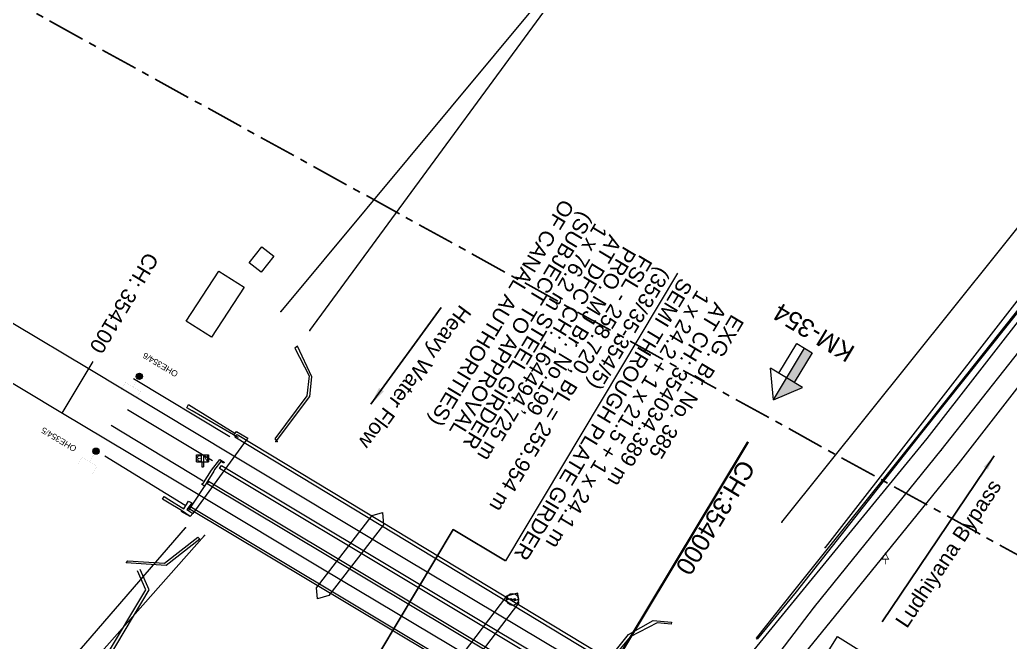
# Model space of a CAD drawing. Header units: metres. Extents: x 593168 to 611286, y 3401475 to 3412398.
# Drawn here: x 599174.2 to 599338.5, y 3408708.1 to 3408811.4 of the extents above; entities that cross this region are included whole.
import ezdxf
from ezdxf.enums import TextEntityAlignment as Align

# ---------------------------------------------------------------- set-up
doc = ezdxf.new("R2010")
doc.units = ezdxf.units.M
doc.header["$MEASUREMENT"] = 0
doc.linetypes.add('CENTER', pattern=[2, 1.25, -0.25, 0.25, -0.25])
doc.linetypes.add('PHANTOM2', pattern=[1.25, 0.625, -0.125, 0.125, -0.125, 0.125, -0.125])
for name, color, linetype, lineweight in [('BRIDGE DETAILS PLAN', 7, 'Continuous', 0), ('CANAL BOTTOM', 5, 'Continuous', 0), ('CANAL TOP', 5, 'Continuous', 0), ('Electric Pole', 251, 'Continuous', 0), ('Existing IR Chainage', 7, 'Continuous', 0), ('Existing IR Track', 143, 'Continuous', 0), ('Grill', 251, 'Continuous', 0), ('KM STONE', 7, 'Continuous', 0), ('Name Board', 251, 'Continuous', 0), ('OHE MAST', 8, 'Continuous', 0), ('OHE MAST TEXT', 8, 'Continuous', 0), ('Piers_Abutment', 7, 'Continuous', 0), ('PROPOSED DFCC TRACK', 1, 'Continuous', 0), ('Residential Building Semipucca', 251, 'Continuous', 0), ('Retaining Wall', 251, 'Continuous', 0), ('SFL', 7, 'Continuous', 0), ('Shed', 251, 'Continuous', 0), ('Sign Board', 251, 'Continuous', 0), ('Subroad Centre', 34, 'Continuous', 0), ('Subroad Edge', 34, 'Continuous', 0), ('TOPOSTYLEREMARK', 251, 'Continuous', 0), ('Wing Wall', 7, 'Continuous', 0)]:
    doc.layers.add(name, color=color, linetype=linetype, lineweight=lineweight)
doc.layers.add('Existing Railway Boundary', color=7, linetype='CENTER')
doc.layers.add('MATCH LINE', color=7, linetype='Continuous')
doc.styles.add('NB', font='swissbo.ttf', dxfattribs={"height": 1.5})
doc.styles.get("Standard").update_dxf_attribs({"font": 'arial_0.ttf'})
doc.styles.add('Style-Arial', font='arial_0.ttf')
doc.dimstyles.new('ISO-25', dxfattribs={"dimtxt": 2.5, "dimasz": 2.5, "dimexe": 1.25, "dimexo": 0.625, "dimtad": 1, "dimtxsty": 'Standard', "dimcen": 2.5, "dimadec": 0, "dimazin": 0, "dimtfac": 1, "dimtmove": 0, "dimatfit": 3, "dimfxl": 1, "dimarcsym": 0})

# ---------------------------------------------------------------- blocks, each defined once
blk = doc.blocks.new('EP')
blk.add_hatch(color=8).paths.add_polyline_path([(-0.21, -0.05), (-0.21, 0.16), (-0.93, -0.01), (-0.31, 0.07), (-0.31, -0.19), (0.31, 0), (0.31, -0.24), (0.94, -0.01), (0.41, -0.1), (0.43, 0.15)])
at = {"color": 8}
for p, q in [((-0.93, -0.01), (-0.21, 0.16)), ((-0.31, 0.07), (-0.93, -0.01)), ((-0.31, -0.19), (-0.31, 0.07)), ((0.31, 0), (-0.31, -0.19)), ((-0.21, 0.16), (-0.21, -0.05)), ((-0.21, -0.05), (0.43, 0.15)), ((0.31, -0.24), (0.31, 0)), ((0.43, 0.15), (0.41, -0.1)), ((0.94, -0.01), (0.31, -0.24)), ((0.41, -0.1), (0.94, -0.01))]:
    blk.add_line(p, q, dxfattribs=at)
blk.add_circle((0, 0), 1, dxfattribs=at)
blk = doc.blocks.new('NB')
for p, q in [((-0.98, 0.82), (-0.98, 1.98)), ((-0.98, 1.98), (0.98, 1.98)), ((0.98, 1.98), (0.98, 0.82)), ((-0.98, 0.82), (0.98, 0.82)), ((-0.13, 0.82), (-0.13, 0)), ((-0.13, 0), (0.13, 0)), ((0.13, 0.82), (0.13, 0))]:
    blk.add_line(p, q)
at = {"style": 'NB', "width": 1.025371}
blk.add_text('NB', height=0.988, rotation=180, dxfattribs=at).set_placement((0, 1.39), align=Align.MIDDLE)
blk = doc.blocks.new('TSB')
at = {"const_width": 0.132}
blk.add_lwpolyline([(-0.51, 0.84), (0.54, 0.84), (0, 1.85)], close=True, dxfattribs=at)
at = {"const_width": 0.142}
blk.add_lwpolyline([(0, 0.84), (0, 0)], dxfattribs=at)
blk = doc.blocks.new('KM POST PLAN')
h = blk.add_hatch(color=256)
h.dxf.hatch_style = 1
h.paths.add_polyline_path([(0, -8.47), (-3, -8.47), (-3, -20), (0, -20)])
h.paths.add_polyline_path([(0, -8.47), (0, 0), (-6.25, -8.47)])
for points in [[(0, 0), (-6.25, -8.47), (6.25, -8.47)], [(0, 0), (0, -20)], [(0, 0), (6.25, -8.47)], [(3, -8.47), (3, -20), (-3, -20), (-3, -8.47)]]:
    blk.add_lwpolyline(points)
at = {"style": 'Style-Arial'}
blk.add_attdef('KM-POST', text='', height=6, dxfattribs=at).set_placement((0, -26, -263.95), align=Align.MIDDLE_CENTER)
blk = doc.blocks.new('OHE MAST')
h = blk.add_hatch(color=256)
h.dxf.hatch_style = 1
edge = h.paths.add_edge_path()
edge.add_arc((0, 0), 0.514, 0, 360)
at = {"const_width": 0.01}
for points in [[(1.5, 3.5), (1.5, 2), (-1.5, 2), (-1.5, 3.5)], [(0, 2), (0, 0)]]:
    blk.add_lwpolyline(points, dxfattribs=at)
blk.add_circle((0, 0), 0.514)

msp = doc.modelspace()

# ---------------------------------------------------------------- linework, layer by layer
msp.add_lwpolyline([(599224.7618, 3408691.1779), (599246.0334, 3408726.8051), (599254.7621, 3408721.5936)])
at = {"layer": 'BRIDGE DETAILS PLAN', "lineweight": 13, "elevation": 258.5253, "flags": 128}
msp.add_lwpolyline([(599283.2721, 3408769.3444), (599254.7621, 3408721.5936)], dxfattribs=at)
at = {"layer": 'CANAL BOTTOM'}
for points in [[(599222.2785, 3408759.8494, 258.2334), (599274.1178, 3408830.4828, 258.3744), (599294.6147, 3408857.3695, 258.3941)], [(599300.5779, 3408728.0493, 258.4084), (599365.0106, 3408808.4784, 257.7566)], [(599204.8297, 3408725.8327, 254.9734), (599142.974, 3408655.9628, 257.9295), (599112.9713, 3408610.9469, 257.9295)]]:
    msp.add_polyline3d(points, dxfattribs=at)
for p in [(599222.279, 3408759.849, 258.233), (599216.858, 3408741.4, 255.477), (599300.578, 3408728.049, 258.408), (599204.83, 3408725.833, 254.973)]:
    msp.add_point(p, dxfattribs=at)
at = {"layer": 'CANAL TOP'}
for points in [[(599293.621, 3408858.0596, 258.7493), (599273.9903, 3408830.9536, 258.5673), (599217.4906, 3408763.0176, 259.2861)], [(599370.5702, 3408804.6172, 260.2372), (599307.759, 3408723.8563, 261.7264)], [(599111.2612, 3408612.1992, 259.3611), (599141.4404, 3408657.48, 259.3611), (599201.6522, 3408727.1001, 259.3191)]]:
    msp.add_polyline3d(points, dxfattribs=at)
for p in [(599217.491, 3408763.018, 259.286), (599216.64, 3408741.412, 259.221), (599201.652, 3408727.1, 259.319), (599307.759, 3408723.856, 261.726)]:
    msp.add_point(p, dxfattribs=at)
at = {"layer": 'Existing IR Chainage', "color": 7, "linetype": 'Continuous', "lineweight": 13, "flags": 128}
msp.add_lwpolyline([(599186.2931, 3408754.711), (599181.1574, 3408746.1306)], dxfattribs=at)
at = {"layer": 'Existing IR Track', "flags": 128}
for points in [[(599405.4988, 3408625.2284), (599390.223, 3408633.6853), (599375.548, 3408641.8545), (599361.5718, 3408649.6346), (599347.8801, 3408657.3091), (599335.1896, 3408664.4232), (599313.9218, 3408676.7065), (599275.9401, 3408699.3442), (599238.0637, 3408721.979), (599209.3919, 3408739.1659), (599185.519, 3408753.5143), (599173.3104, 3408760.858), (599160.4567, 3408768.5896), (599145.0601, 3408777.7696), (599133.1689, 3408784.9475), (599119.3515, 3408793.1624), (599105.58, 3408801.3501), (599090.8008, 3408810.1101), (599076.4354, 3408818.6958), (599058.9886, 3408829.1336), (599041.711, 3408839.4703), (599024.9231, 3408849.5386), (599007.6614, 3408859.8911), (598991.9303, 3408869.2758)], [(599386.6887, 3408627.3403), (599371.485, 3408635.4619), (599358.0551, 3408642.636), (599343.5804, 3408650.5262), (599332.3922, 3408656.6249), (599309.3845, 3408669.6641), (599271.0845, 3408692.2708), (599248.4884, 3408705.8831), (599224.3768, 3408720.2559), (599204.0287, 3408732.4411), (599181.0019, 3408746.2237), (599168.7243, 3408753.607), (599157.3538, 3408760.4444), (599139.392, 3408771.0678), (599128.9979, 3408777.3807), (599114.7724, 3408785.9143), (599101.1095, 3408794.1394), (599086.4216, 3408803.1567), (599071.1441, 3408812.6118), (599055.0493, 3408822.8545), (599037.977, 3408833.7193), (599021.5995, 3408844.2301), (599004.5105, 3408855.1971), (598989.1489, 3408864.8372)]]:
    msp.add_lwpolyline(points, dxfattribs=at)
at = {"layer": 'Existing Railway Boundary', "ltscale": 5}
msp.add_lwpolyline([(600068.3432, 3408361.2078), (600130.6112, 3408459.8878), (599836.1292, 3408634.1143), (599768.1577, 3408518.5779), (599661.815, 3408580.4349), (599612.2027, 3408612.2329), (599553.6452, 3408693.0476), (599543.655, 3408685.9527), (599543.655, 3408683.2921), (599530.154, 3408666.7376), (599508.5547, 3408629.4251), (598272.8019, 3409311.3517), (598226.2603, 3409339.3887), (598151.2488, 3409384.2728), (597917.699, 3409525.8316), (597735.9935, 3409630.0193)], dxfattribs=at)
at = {"layer": 'Grill'}
for points in [[(599193.0613, 3408751.8633, 261.5885), (599209.0322, 3408742.2747, 261.6584)], [(599192.0563, 3408746.7508, 261.6944), (599206.1415, 3408738.2712, 261.7564)], [(599189.3399, 3408744.1173, 261.9054), (599204.5996, 3408734.9008, 262.0463)], [(599188.289, 3408739.0446, 261.7144), (599201.6228, 3408730.8378, 261.8894)]]:
    msp.add_polyline3d(points, dxfattribs=at)
at = {"layer": 'MATCH LINE', "linetype": 'PHANTOM2', "ltscale": 15, "const_width": 0.4}
msp.add_lwpolyline([(599294.9761, 3408741.3658), (599232.5042, 3408637.4982)], dxfattribs=at)
at = {"layer": 'Piers_Abutment'}
msp.add_polyline3d([(599210.4689, 3408742.0658, 262.0403), (599209.6892, 3408742.4483, 262.0673), (599210.1181, 3408743.0974, 262.0473), (599212.0058, 3408741.9931, 262.0323), (599211.7045, 3408741.6198, 262.0263), (599202.8613, 3408729.4954, 262.2133), (599202.4643, 3408728.9512, 262.2213), (599200.9609, 3408729.8269, 262.2073)], dxfattribs=at)
for points in [[(599225.4318, 3408715.8914, 260.9236), (599223.558, 3408715.3303, 260.8917), (599223.4057, 3408717.1307, 260.9266), (599232.6141, 3408729.1495, 260.6797), (599234.3658, 3408729.6386, 260.6717), (599234.5001, 3408727.6153, 260.7037)], [(599245.773, 3408703.7403, 260.9316), (599245.8741, 3408702.0049, 260.8737), (599247.7763, 3408702.5361, 260.9256), (599256.936, 3408714.5807, 260.6127), (599256.7764, 3408716.2424, 260.6317), (599254.9327, 3408715.7849, 260.6187)]]:
    msp.add_polyline3d(points, close=True, dxfattribs=at)
at = {"layer": 'PROPOSED DFCC TRACK', "linetype": 'Continuous', "flags": 128}
for points in [[(599185.2112, 3408705.142), (599188.5875, 3408705.892), (599195.0746, 3408716.8238), (599193.6968, 3408719.9638)], [(599185.3197, 3408704.6539), (599188.9071, 3408705.4508), (599195.6356, 3408716.7896), (599194.1546, 3408720.1647)]]:
    msp.add_lwpolyline(points, dxfattribs=at)
at = {"layer": 'Residential Building Semipucca'}
msp.add_polyline3d([(599211.386, 3408767.044, 259.785), (599205.9882, 3408758.7268, 262.5322), (599201.7979, 3408761.3883, 262.2593), (599207.1957, 3408769.7056, 259.5121)], close=True, dxfattribs=at)
at = {"layer": 'Retaining Wall'}
for points in [[(599296.4839, 3408708.6297, 262.4832), (599296.3515, 3408708.7685, 262.4562), (599302.5588, 3408716.6041, 262.4142), (599323.6407, 3408742.8894, 262.0153), (599341.6721, 3408765.6256, 261.6474), (599371.0668, 3408803.7514, 260.8433)], [(599371.2703, 3408803.7561, 260.9706), (599341.8202, 3408765.5278, 261.6464), (599323.7246, 3408742.8493, 262.0153), (599302.9484, 3408716.4943, 262.2193), (599296.4839, 3408708.6297, 262.4832)]]:
    msp.add_polyline3d(points, dxfattribs=at)
for points in [[(599216.4668, 3408741.8471, 259.2311), (599216.7754, 3408741.5228, 259.2411), (599222.269, 3408748.8691, 259.2241), (599222.615, 3408752.1735, 259.2211), (599220.2196, 3408757.2691, 259.1991), (599219.8158, 3408756.9234, 259.2131), (599222.1737, 3408752.3071, 259.2101), (599221.8151, 3408748.994, 259.2111)], [(599210.2223, 3408742.591, 262.1753), (599278.1225, 3408701.5522, 263.5559), (599277.7582, 3408701.0701, 263.5689), (599209.8477, 3408742.1152, 263.5689)], [(599207.294, 3408736.9217, 263.5929), (599207.6464, 3408737.4287, 263.5879), (599274.8024, 3408697.1868, 263.5599), (599274.45, 3408696.6798, 263.5599)], [(599272.7124, 3408694.0678, 263.295), (599272.9551, 3408694.4144, 263.3159), (599205.4738, 3408734.776, 263.3039), (599205.2309, 3408734.4289, 263.3039)], [(599201.0129, 3408729.9504, 262.2083), (599198.688, 3408731.382, 262.1913), (599197.8356, 3408731.8378, 262.2163), (599198.1472, 3408732.3168, 262.2163), (599198.8964, 3408731.8047, 262.1883), (599201.371, 3408730.2714, 262.2073), (599202.1803, 3408731.5387, 262.2173), (599202.695, 3408731.2463, 262.2163), (599201.8677, 3408730.142, 262.2053), (599202.8613, 3408729.4954, 262.2133), (599202.4643, 3408728.9512, 262.2213)], [(599202.1587, 3408730.2927, 263.3249), (599202.3723, 3408730.6651, 263.3349), (599269.807, 3408690.277, 263.3039), (599269.5933, 3408689.9045, 263.3039)], [(599191.8491, 3408721.2679, 259.2281), (599192.1005, 3408721.6172, 259.2311), (599198.1938, 3408721.2452, 259.2161), (599203.7055, 3408725.5246, 259.2211), (599204.0578, 3408725.2205, 259.2141), (599198.4659, 3408720.8377, 259.2271)]]:
    msp.add_polyline3d(points, close=True, dxfattribs=at)
at = {"layer": 'SFL'}
msp.add_polyline3d([(599202.2296, 3408730.0039, 260.9276), (599205.4683, 3408734.9673, 260.9586)], dxfattribs=at)
at = {"layer": 'Shed'}
msp.add_polyline3d([(599216.2916, 3408772.1964, 261.7504), (599214.2024, 3408769.5344, 261.8174), (599212.2094, 3408771.0485, 261.6114), (599214.2991, 3408773.7109, 261.6114)], close=True, dxfattribs=at)
at = {"layer": 'Subroad Centre'}
msp.add_polyline3d([(599186.5922, 3408557.0391, 260.5232), (599205.038, 3408581.3583, 260.5268), (599234.3305, 3408620.0183, 261.0666), (599305.9972, 3408713.9657, 262.0463), (599327.0151, 3408740.0105, 261.5005), (599345.0685, 3408762.879, 261.0796), (599364.3536, 3408788.2463, 260.5697), (599374.7132, 3408801.7398, 260.3918)], dxfattribs=at)
for p in [(599327.015, 3408740.011, 261.5), (599305.997, 3408713.966, 262.046)]:
    msp.add_point(p, dxfattribs=at)
at = {"layer": 'Subroad Edge'}
for points in [[(599231.9493, 3408622.1056, 261.1176), (599263.9532, 3408663.8653, 261.9134), (599278.6366, 3408684.9721, 262.1903), (599286.7872, 3408695.6373, 262.0093), (599303.651, 3408716.2395, 262.0413), (599324.6718, 3408741.9403, 261.5895), (599342.5517, 3408764.8587, 261.1716), (599361.9781, 3408789.687, 260.5917), (599372.4785, 3408803.2918, 260.4097)], [(599377.5436, 3408799.774, 260.2642), (599367.2792, 3408786.024, 260.4298), (599347.6071, 3408760.6081, 260.8907), (599329.8092, 3408737.7247, 261.3135), (599308.5353, 3408711.4548, 261.9343), (599292.6803, 3408691.9449, 262.1223), (599285.8538, 3408680.7196, 262.2822), (599268.6782, 3408659.4638, 261.9094), (599236.9683, 3408617.3316, 260.8337), (599244.6146, 3408598.3856, 260.2588), (599263.6321, 3408565.0722, 259.3151), (599273.5045, 3408544.9613, 259.0702)]]:
    msp.add_polyline3d(points, dxfattribs=at)
at = {"layer": 'TOPOSTYLEREMARK', "linetype": 'Continuous', "elevation": -261.1653}
msp.add_lwpolyline([(599332.5378, 3408694.8518), (599324.0994, 3408681.3475), (599301.3838, 3408695.5417), (599309.8222, 3408709.046)], close=True, dxfattribs=at)
at = {"layer": 'Wing Wall'}
for points in [[(599201.8638, 3408747.0091, 261.5665), (599202.1401, 3408747.5593, 261.5735), (599203.0656, 3408747.031, 261.5755), (599209.8438, 3408742.8281, 261.6244), (599209.6523, 3408742.531, 261.5775), (599202.7583, 3408746.5272, 261.5994)], [(599277.2803, 3408700.6029, 262.0943), (599277.8912, 3408700.3655, 262.0943), (599277.8912, 3408700.3655, 262.0943), (599278.6091, 3408701.5614, 262.0953), (599277.1057, 3408702.5714, 262.1003), (599272.2737, 3408705.8256, 259.1672), (599275.157, 3408709.4066, 259.1782), (599279.2062, 3408711.7163, 259.1762), (599282.2773, 3408711.4454, 259.1812), (599282.1945, 3408711.1285, 259.2171), (599279.8875, 3408711.3333, 259.2121), (599275.4438, 3408709.0305, 259.2141), (599273.0051, 3408706.0871, 259.2031), (599277.3083, 3408702.9585, 262.0983), (599279.1952, 3408701.8348, 262.1073), (599278.9195, 3408701.1043, 262.0833), (599278.7053, 3408701.1611, 262.0843), (599277.9815, 3408700.0387, 262.0933), (599277.2267, 3408700.4409, 262.0853)]]:
    msp.add_polyline3d(points, close=True, dxfattribs=at)
msp.add_polyline3d([(599208.0787, 3408737.9912, 262.0343), (599208.0078, 3408737.8443, 261.9903), (599207.5318, 3408738.123, 262.0353), (599206.45, 3408736.7818, 261.9853), (599206.3538, 3408736.5056, 262.1373), (599204.8223, 3408734.0323, 262.1913), (599204.3437, 3408734.3176, 262.2133), (599204.6545, 3408734.5668, 262.1933), (599204.6545, 3408734.5668, 262.1933), (599205.9588, 3408736.6876, 262.1423), (599207.3381, 3408738.4231, 262.0363), (599208.0787, 3408737.9912, 262.0343)], dxfattribs=at)

# ---------------------------------------------------------------- block references
at = {"layer": 'Electric Pole', "xscale": 0.9997078269552191, "yscale": 0.9997078269552191, "zscale": 0.9997078269552191}
msp.add_blockref('EP', (599255.9216, 3408715.2222, 264.4826), dxfattribs=at)
at = {"layer": 'KM STONE', "xscale": 0.5, "yscale": 0.5, "zscale": 0.5, "rotation": 148.9903102435466}
msp.add_blockref('KM POST PLAN', (599299.1693, 3408748.3418), dxfattribs=at).add_auto_attribs({'KM-POST': 'KM-354'})
at = {"layer": 'Name Board', "xscale": 0.9997078269552191, "yscale": 0.9997078269552191, "zscale": 0.9997078269552191}
msp.add_blockref('NB', (599204.4929, 3408737.2106, 261.6704), dxfattribs=at)
at = {"layer": 'OHE MAST', "rotation": 149.0208306544456}
for p in [(599194.008, 3408752.222), (599186.8047, 3408739.8169)]:
    msp.add_blockref('OHE MAST', p, dxfattribs=at)
at = {"layer": 'Sign Board', "xscale": 0.9997078269552191, "yscale": 0.9997078269552191, "zscale": 0.9997078269552191}
msp.add_blockref('TSB', (599317.7409, 3408721.0633, 261.7814), dxfattribs=at)

# ---------------------------------------------------------------- texts
at = {"layer": 'BRIDGE DETAILS PLAN', "color": 10, "style": 'Style-Arial'}
for s, p in [('OF CANAL AUTHORITIES)', (599264.1273, 3408781.8229)), ('(SUBJECT TO APPROVAL ', (599267.291, 3408779.775)), ('1 x 76.2 m STEEL GIRDER', (599269.6623, 3408777.8476)), ('AT DFC CH: 164494.725 m ', (599272.0335, 3408775.9202)), ('PRO. MJ Br. No.199,', (599274.4048, 3408773.9927))]:
    msp.add_text(s, height=2.5, rotation=239, dxfattribs=at).set_placement(p)
at = {"layer": 'BRIDGE DETAILS PLAN', "style": 'Style-Arial'}
for s, p in [('FSL - 258.720, BL = 255.954 m ', (599277.0963, 3408772.5843)), ('(353/35-354/5)', (599280.0767, 3408770.5808)), ('SEMI THROUGH PLATE GIRDER ', (599283.7455, 3408768.749)), ('1 x 24.2 + 1 x 21.5 + 1 x 24.1 m', (599286.5923, 3408766.7275)), ('AT CH: 354034.389 m', (599289.4391, 3408764.7061)), ('EXG. Br. No. 385 ', (599292.2859, 3408762.6846))]:
    msp.add_text(s, height=2.5, rotation=239, dxfattribs=at).set_placement(p)
at = {"layer": 'CANAL BOTTOM'}
msp.add_text('Heavy Water Flow', height=2.5, rotation=233.315195, dxfattribs=at).set_placement((599247.2325, 3408764.2838))
at = {"layer": 'Existing IR Chainage', "color": 7, "lineweight": 0, "attachment_point": 6, "style": 'Style-Arial'}
for s, insert, char_height, rotation, line_spacing_factor in [('CH: 354100', (599186.6868, 3408756.4023), 2.5, 239.09756, 0.60036), ('CH:354000', (599284.0749, 3408719.7305, -0.185), 3, 238.93433, 0.6003)]:
    msp.add_mtext(s, dxfattribs=dict(at, insert=insert, char_height=char_height, rotation=rotation, line_spacing_factor=line_spacing_factor))
at = {"layer": 'OHE MAST TEXT'}
for s, p in [('OHE354/6', (599200.5473, 3408752.9034, 263.249)), ('OHE354/5', (599183.715, 3408740.5002, 265.349))]:
    msp.add_text(s, height=1, rotation=149, dxfattribs=at).set_placement(p)
at = {"layer": 'Subroad Edge'}
msp.add_text('Ludhiyana Bypass', height=2.5, rotation=56.387482, dxfattribs=at).set_placement((599321.3165, 3408710.2827))

# ---------------------------------------------------------------- leaders
at = {"layer": 'CANAL BOTTOM'}
msp.add_leader([(599232.4017, 3408747.6163), (599244.0821, 3408763.6681)], dimstyle='ISO-25', override={"dimtxt": 3, "dimasz": 3, "dimgap": 0.625, "dimtad": 0, "dimdec": 3, "dimzin": 2, "dimtdec": 3}, dxfattribs=at)
at = {"layer": 'Subroad Edge'}
msp.add_leader([(599335.8028, 3408739.0655, 238.7615), (599317.2279, 3408711.5093, 238.7615)], dimstyle='ISO-25', override={"dimtxt": 3, "dimasz": 2.5, "dimgap": 0.625, "dimtad": 0, "dimdec": 3, "dimzin": 2, "dimtdec": 3}, dxfattribs=at)

doc.saveas('drawing.dxf')
